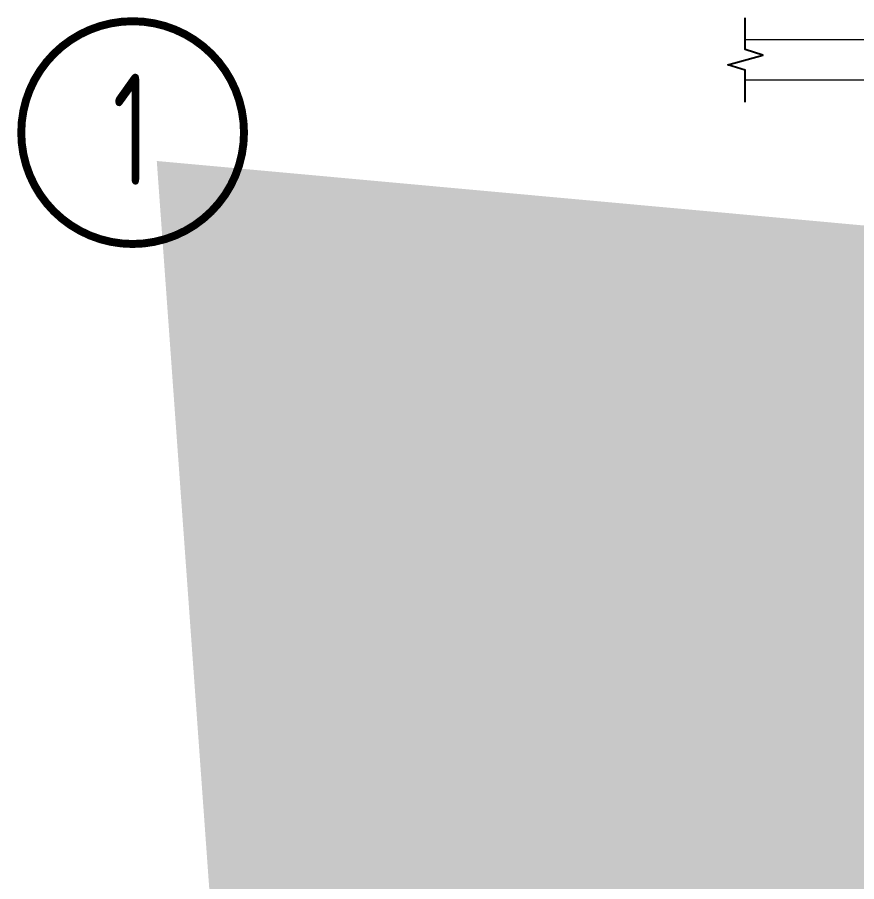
# Model space of a CAD drawing. Extents: x 447413 to 2975780, y -1432727 to 1301644.
# Drawn here: x 2272048 to 2282601, y -529872 to -519007 of the extents above; entities that cross this region are included whole.
import ezdxf

# ---------------------------------------------------------------- set-up
doc = ezdxf.new("R2010")
doc.units = 0
doc.header["$LTSCALE"] = 1000
doc.header["$MEASUREMENT"] = 0
doc.layers.add('NUM', color=7, linetype='Continuous')
doc.layers.add('THIN', color=7, linetype='Continuous')
doc.layers.add('檩条', color=7, linetype='Continuous', lineweight=18)
doc.styles.get("Standard").update_dxf_attribs({"font": 'tssdeng.shx', "bigfont": 'hztxt.shx'})
doc.styles.add('TSSD_Norm', font='tssdeng.shx', dxfattribs={"bigfont": 'tssdchn.shx'})
doc.dimstyles.get("Standard").update_dxf_attribs({"dimscale": 100, "dimtxt": 3.5, "dimasz": 1, "dimexe": 2.5, "dimexo": 3, "dimgap": 1.5, "dimtad": 1, "dimdec": 0, "dimzin": 0, "dimdsep": 46, "dimtxsty": 'Standard', "dimblk": 'ARCHTICK', "dimcen": 0.09, "dimadec": 0, "dimazin": 0, "dimtfac": 1, "dimtdec": 0, "dimtix": 1, "dimtmove": 2, "dimatfit": 3, "dimfxl": 0, "dimtolj": 1, "dimtzin": 0, "dimarcsym": 0})

# ---------------------------------------------------------------- blocks, each defined once
blk = doc.blocks.new('_ArchTick')
at = {"color": 0, "linetype": 'ByBlock', "const_width": 0.4}
blk.add_lwpolyline([(-0.5, -0.5), (0.5, 0.5)], dxfattribs=at)

msp = doc.modelspace()

# ---------------------------------------------------------------- linework, layer by layer
at = {"layer": 'NUM', "color": 7, "const_width": 100}
msp.add_lwpolyline([(2274897.8, -520456, 3999.9999167), (2274897.8, -520457.4, 3999.9999167)], format="xyb", dxfattribs=at)
at = {"layer": 'THIN'}
msp.add_lwpolyline([(2281199.8, -520073.8), (2281199.8, -519673.3), (2280979.6, -519603.2), (2281420.1, -519483), (2281199.8, -519413), (2281199.8, -519012.5)], dxfattribs=at)
at = {"layer": '檩条'}
for p, q in [((2293446.8, -519292.8), (2281199.8, -519292.8)), ((2281199.8, -519793.4), (2293446.8, -519793.4))]:
    msp.add_line(p, q, dxfattribs=at)

# ---------------------------------------------------------------- texts
at = {"layer": 'NUM', "color": 7, "style": 'TSSD_Norm', "width": 0.7}
msp.add_text('1', height=1400, dxfattribs=at).set_placement((2273247, -521116.2))

# ---------------------------------------------------------------- leaders
at = {"layer": 'THIN'}
msp.add_leader([(2314170.9, -524494.7), (2311416.1, -524693.4)], dimstyle='Standard', override={"dimasz": 400}, dxfattribs=at)

doc.saveas('drawing.dxf')
